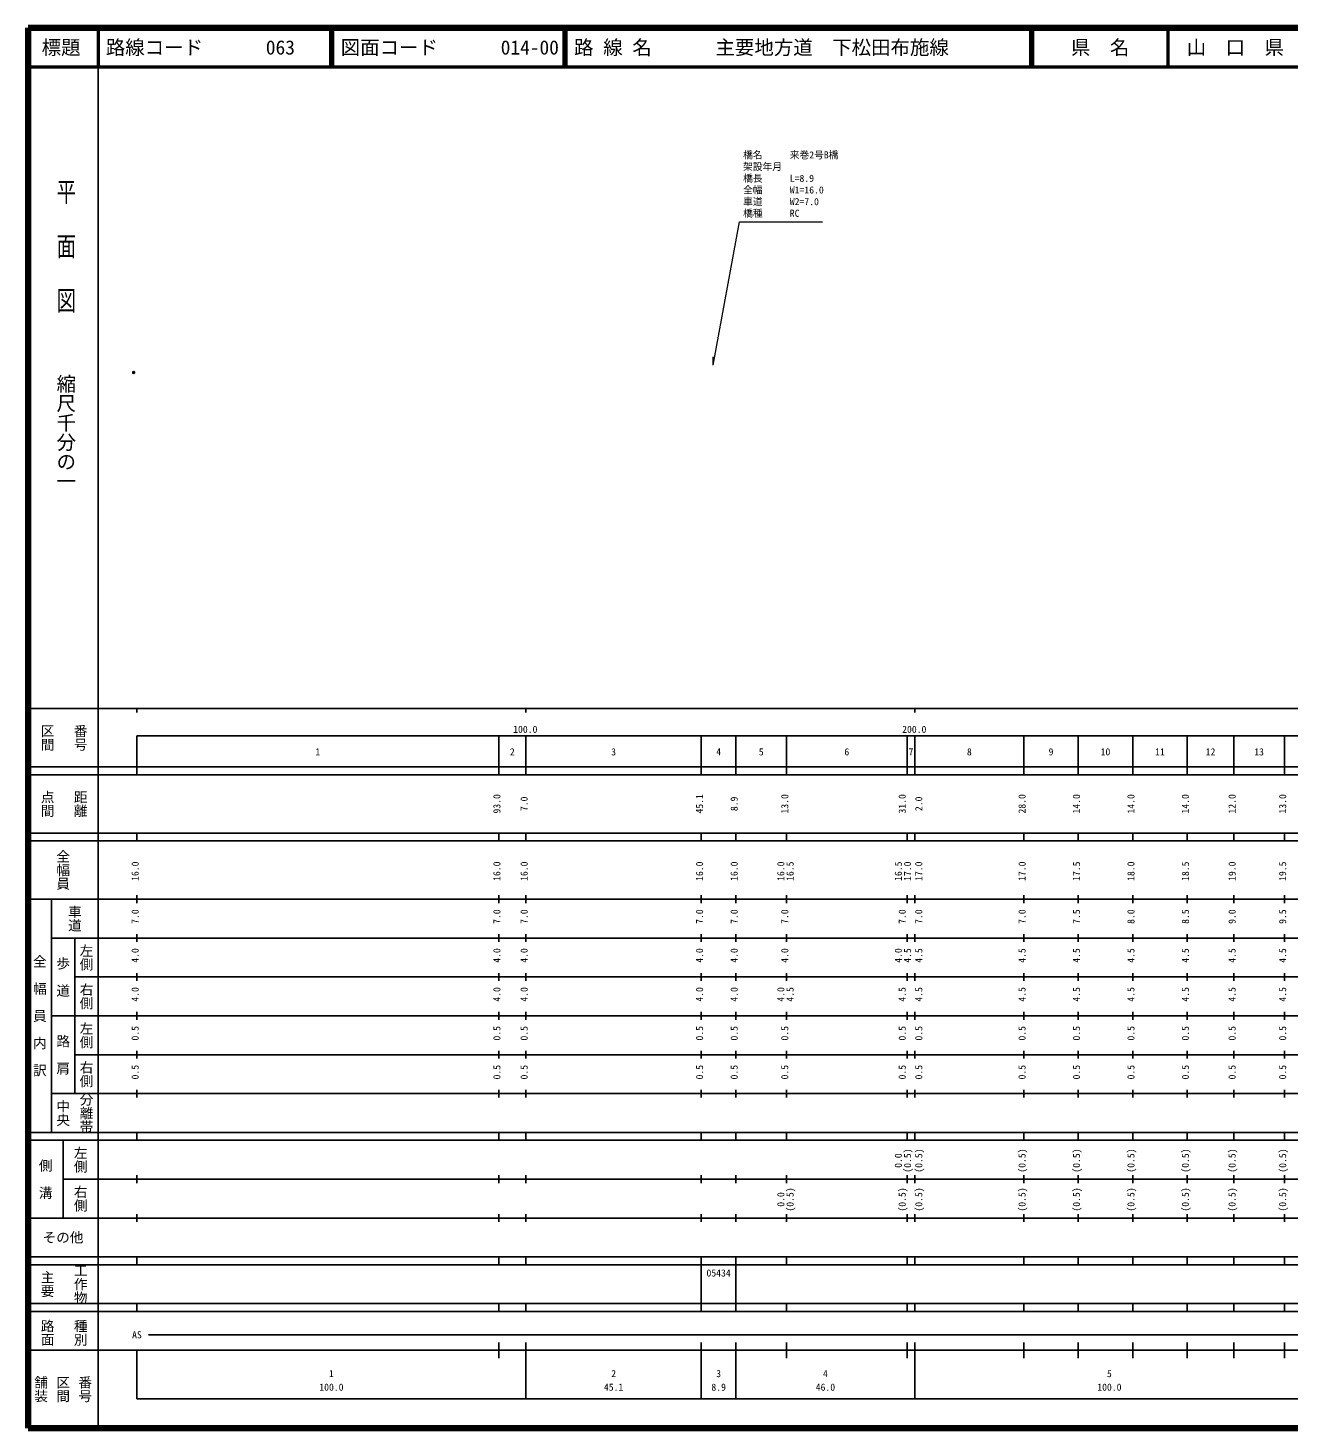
# Model space of a CAD drawing. Units: millimetres on the paper, with parts at other scales. Extents: x 40 to 680, y 20 to 380.
# Drawn here: x 40 to 364.2, y 20 to 380 of the extents above; entities that cross this region are included whole.
import ezdxf
from ezdxf.enums import TextEntityAlignment as Align

# ---------------------------------------------------------------- set-up
doc = ezdxf.new("R2010")
doc.units = ezdxf.units.MM
doc.header["$PDMODE"] = 32
doc.header["$PDSIZE"] = 0.5
for name, color, linetype in [('M-BMK-HTXT', 7, 'Continuous'), ('M-OTRS', 6, 'Continuous'), ('M-TTL-TXT', 7, 'Continuous')]:
    doc.layers.add(name, color=color, linetype=linetype)
for name, color, linetype, lineweight in [('M-STR-HTXT', 7, 'Continuous', 13), ('M-TTL', 2, 'Continuous', 140), ('M-TTL-BAND', 7, 'Continuous', 25), ('M-TTL-LINE', 7, 'Continuous', 50)]:
    doc.layers.add(name, color=color, linetype=linetype, lineweight=lineweight)
doc.styles.add('@ＭＳ ゴシック', font='')
doc.styles.add('ＭＳ ゴシック', font='')
doc.styles.get('@ＭＳ ゴシック').set_extended_font_data('@MS Gothic')
doc.styles.get('ＭＳ ゴシック').set_extended_font_data('MS Gothic')

msp = doc.modelspace()

# ---------------------------------------------------------------- linework, layer by layer
at = {"layer": 'M-OTRS'}
msp.add_point((67.166, 291.411), dxfattribs=at)
at = {"layer": 'M-STR-HTXT'}
for p, q in [((216.112, 293.285), (222.887, 330.156)), ((222.887, 330.156), (244.287, 330.156)), ((216.112, 293.285), (216.177, 295.451))]:
    msp.add_line(p, q, dxfattribs=at)
at = {"layer": 'M-TTL'}
for p, q in [((40, 380), (40, 20)), ((680, 380), (40, 380)), ((40, 20), (680, 20))]:
    msp.add_line(p, q, dxfattribs=at)
at = {"layer": 'M-TTL-BAND'}
for p, q in [((58, 370), (58, 20)), ((40, 205), (579, 205)), ((68, 205), (68, 204)), ((168, 205), (168, 204)), ((268, 205), (268, 204)), ((68, 198), (579, 198)), ((68, 198), (68, 188)), ((161, 188), (161, 198)), ((168, 188), (168, 198)), ((213.1, 188), (213.1, 198)), ((222, 188), (222, 198)), ((235, 188), (235, 198)), ((266, 188), (266, 198)), ((268, 188), (268, 198)), ((296, 188), (296, 198)), ((310, 188), (310, 198)), ((324, 188), (324, 198)), ((338, 188), (338, 198)), ((350, 188), (350, 198)), ((363, 188), (363, 198)), ((40, 190), (579, 190)), ((40, 188), (579, 188)), ((40, 173), (579, 173)), ((68, 171), (68, 173)), ((161, 171), (161, 173)), ((168, 171), (168, 173)), ((213.1, 171), (213.1, 173)), ((222, 171), (222, 173)), ((235, 171), (235, 173)), ((266, 171), (266, 173)), ((268, 171), (268, 173)), ((296, 171), (296, 173)), ((310, 171), (310, 173)), ((324, 171), (324, 173)), ((338, 171), (338, 173)), ((350, 171), (350, 173)), ((363, 171), (363, 173)), ((40, 171), (579, 171)), ((40, 156), (579, 156)), ((46, 96), (46, 156)), ((68, 155), (68, 157)), ((161, 155), (161, 157)), ((168, 155), (168, 157)), ((213.1, 155), (213.1, 157)), ((222, 155), (222, 157)), ((235, 155), (235, 157)), ((266, 155), (266, 157)), ((268, 155), (268, 157)), ((296, 155), (296, 157)), ((310, 155), (310, 157)), ((324, 155), (324, 157)), ((338, 155), (338, 157)), ((350, 155), (350, 157)), ((363, 155), (363, 157)), ((46, 146), (579, 146)), ((52, 146), (52, 106)), ((68, 145), (68, 147)), ((161, 145), (161, 147)), ((168, 145), (168, 147)), ((213.1, 145), (213.1, 147)), ((222, 145), (222, 147)), ((235, 145), (235, 147)), ((266, 145), (266, 147)), ((268, 145), (268, 147)), ((296, 145), (296, 147)), ((310, 145), (310, 147)), ((324, 145), (324, 147)), ((338, 145), (338, 147)), ((350, 145), (350, 147)), ((363, 145), (363, 147)), ((68, 135), (68, 137)), ((161, 135), (161, 137)), ((168, 135), (168, 137)), ((213.1, 135), (213.1, 137)), ((222, 135), (222, 137)), ((235, 135), (235, 137)), ((266, 135), (266, 137)), ((268, 135), (268, 137)), ((296, 135), (296, 137)), ((310, 135), (310, 137)), ((324, 135), (324, 137)), ((338, 135), (338, 137)), ((350, 135), (350, 137)), ((363, 135), (363, 137)), ((52, 136), (579, 136)), ((46, 126), (579, 126)), ((68, 125), (68, 127)), ((161, 125), (161, 127)), ((168, 125), (168, 127)), ((213.1, 125), (213.1, 127)), ((222, 125), (222, 127)), ((235, 125), (235, 127)), ((266, 125), (266, 127)), ((268, 125), (268, 127)), ((296, 125), (296, 127)), ((310, 125), (310, 127)), ((324, 125), (324, 127)), ((338, 125), (338, 127)), ((350, 125), (350, 127)), ((363, 125), (363, 127)), ((52, 116), (579, 116)), ((68, 115), (68, 117)), ((161, 115), (161, 117)), ((168, 115), (168, 117)), ((213.1, 115), (213.1, 117)), ((222, 115), (222, 117)), ((235, 115), (235, 117)), ((266, 115), (266, 117)), ((268, 115), (268, 117)), ((296, 115), (296, 117)), ((310, 115), (310, 117)), ((324, 115), (324, 117)), ((338, 115), (338, 117)), ((350, 115), (350, 117)), ((363, 115), (363, 117)), ((46, 106), (579, 106)), ((68, 105), (68, 107)), ((161, 105), (161, 107)), ((168, 105), (168, 107)), ((213.1, 105), (213.1, 107)), ((222, 105), (222, 107)), ((235, 105), (235, 107)), ((266, 105), (266, 107)), ((268, 105), (268, 107)), ((296, 105), (296, 107)), ((310, 105), (310, 107)), ((324, 105), (324, 107)), ((338, 105), (338, 107)), ((350, 105), (350, 107)), ((363, 105), (363, 107)), ((40, 96), (579, 96)), ((40, 94), (579, 94)), ((49, 94), (49, 74)), ((68, 94), (68, 96)), ((161, 94), (161, 96)), ((168, 94), (168, 96)), ((213.1, 94), (213.1, 96)), ((222, 94), (222, 96)), ((235, 94), (235, 96)), ((266, 94), (266, 96)), ((268, 94), (268, 96)), ((296, 94), (296, 96)), ((310, 94), (310, 96)), ((324, 94), (324, 96)), ((338, 94), (338, 96)), ((350, 94), (350, 96)), ((363, 94), (363, 96)), ((49, 84), (579, 84)), ((68, 83), (68, 85)), ((161, 83), (161, 85)), ((168, 83), (168, 85)), ((213.1, 83), (213.1, 85)), ((222, 83), (222, 85)), ((235, 83), (235, 85)), ((266, 83), (266, 85)), ((268, 83), (268, 85)), ((296, 83), (296, 85)), ((310, 83), (310, 85)), ((324, 83), (324, 85)), ((338, 83), (338, 85)), ((350, 83), (350, 85)), ((363, 83), (363, 85)), ((40, 74), (579, 74)), ((68, 73), (68, 75)), ((161, 73), (161, 75)), ((168, 73), (168, 75)), ((213.1, 73), (213.1, 75)), ((222, 73), (222, 75)), ((235, 73), (235, 75)), ((266, 73), (266, 75)), ((268, 73), (268, 75)), ((296, 73), (296, 75)), ((310, 73), (310, 75)), ((324, 73), (324, 75)), ((338, 73), (338, 75)), ((350, 73), (350, 75)), ((363, 73), (363, 75)), ((40, 64), (579, 64)), ((40, 62), (579, 62)), ((68, 62), (68, 64)), ((161, 62), (161, 64)), ((168, 62), (168, 64)), ((213.1, 62), (213.1, 64)), ((213.1, 52), (213.1, 62)), ((222, 62), (222, 64)), ((222, 52), (222, 62)), ((235, 62), (235, 64)), ((266, 62), (266, 64)), ((268, 62), (268, 64)), ((296, 62), (296, 64)), ((310, 62), (310, 64)), ((324, 62), (324, 64)), ((338, 62), (338, 64)), ((350, 62), (350, 64)), ((363, 62), (363, 64)), ((40, 52), (579, 52)), ((68, 50), (68, 52)), ((161, 50), (161, 52)), ((168, 50), (168, 52)), ((213.1, 50), (213.1, 52)), ((222, 50), (222, 52)), ((235, 50), (235, 52)), ((266, 50), (266, 52)), ((268, 50), (268, 52)), ((296, 50), (296, 52)), ((310, 50), (310, 52)), ((324, 50), (324, 52)), ((338, 50), (338, 52)), ((350, 50), (350, 52)), ((363, 50), (363, 52)), ((40, 50), (579, 50)), ((71, 44), (565, 44)), ((40, 40), (579, 40)), ((68, 40), (68, 27.5)), ((161, 38), (161, 42)), ((168, 27.5), (168, 42)), ((213.1, 27.5), (213.1, 42)), ((222, 27.5), (222, 42)), ((235, 38), (235, 42)), ((266, 38), (266, 42)), ((268, 27.5), (268, 42)), ((296, 38), (296, 42)), ((310, 38), (310, 42)), ((324, 38), (324, 42)), ((338, 38), (338, 42)), ((350, 38), (350, 42)), ((363, 38), (363, 42)), ((68, 27.5), (579, 27.5))]:
    msp.add_line(p, q, dxfattribs=at)
at = {"layer": 'M-TTL-LINE'}
for p, q in [((58, 380), (58, 370)), ((117.75, 380), (117.75, 370)), ((118.25, 380), (118.25, 370)), ((177.75, 380), (177.75, 370)), ((178.25, 380), (178.25, 370)), ((297.75, 380), (297.75, 370)), ((298.25, 380), (298.25, 370)), ((333, 380), (333, 370)), ((40, 370), (680, 370))]:
    msp.add_line(p, q, dxfattribs=at)

# ---------------------------------------------------------------- texts
at = {"layer": 'M-BMK-HTXT', "style": 'ＭＳ ゴシック'}
for s, p in [('橋名', (223.845, 345.893)), ('来巻2号B橋', (235.845, 345.893)), ('橋長', (223.845, 339.893)), ('架設年月', (223.845, 342.893)), ('L=8.9', (235.845, 339.893)), ('全幅', (223.845, 336.893)), ('W1=16.0', (235.845, 336.893)), ('車道', (223.845, 333.893)), ('W2=7.0', (235.845, 333.893)), ('橋種', (223.845, 330.893)), ('RC', (235.845, 330.893))]:
    msp.add_text(s, height=1.833, dxfattribs=at).set_placement(p, align=Align.BOTTOM_LEFT)
at = {"layer": 'M-TTL-BAND', "style": '@ＭＳ ゴシック', "width": 1.4}
msp.add_text('平  面  図', height=3.666, rotation=270, dxfattribs=at).set_placement((49.777, 306.475), align=Align.MIDDLE_RIGHT)
at = {"layer": 'M-TTL-BAND', "style": '@ＭＳ ゴシック'}
msp.add_text('縮尺千分の一', height=3.666, rotation=270, dxfattribs=at).set_placement((49.777, 261.03), align=Align.MIDDLE_RIGHT)
for s, p in [('区間', (45, 197.5)), ('番号', (53.5, 197.5)), ('点間', (45, 180.5)), ('距離', (53.5, 180.5)), ('全幅員', (49, 163.5)), ('車道', (52, 151)), ('左側', (55, 141)), ('全\u3000幅\u3000員\u3000内\u3000訳', (43, 126)), ('歩\u3000道', (49, 136)), ('右側', (55, 131)), ('左側', (55, 121)), ('路\u3000肩', (49, 116)), ('右側', (55, 111)), ('分離帯', (55, 101)), ('中央', (49, 101)), ('左側', (53.5, 89)), ('側\u3000溝', (44.5, 84)), ('右側', (53.5, 79)), ('工作物', (53.5, 57)), ('主要', (45, 57)), ('路面', (45, 44.5)), ('種別', (53.5, 44.5)), ('舗装', (43.333, 30)), ('区間', (49, 30)), ('番号', (54.667, 30))]:
    msp.add_text(s, height=2.566, rotation=270, dxfattribs=at).set_placement(p, align=Align.MIDDLE_CENTER)
at = {"layer": 'M-TTL-BAND', "style": 'ＭＳ ゴシック'}
for s, p in [('100.0', (167.844, 198.195)), ('200.0', (267.844, 198.195)), ('1', (114.5, 192.405)), ('2', (164.5, 192.405)), ('3', (190.55, 192.405)), ('4', (217.55, 192.405)), ('5', (228.5, 192.405)), ('6', (250.5, 192.405)), ('7', (267, 192.405)), ('8', (282, 192.405)), ('9', (303, 192.405)), ('10', (317, 192.405)), ('11', (331, 192.405)), ('12', (344, 192.405)), ('13', (356.5, 192.405)), ('AS', (68, 42.5)), ('1', (118, 32.523)), ('2', (190.55, 32.523)), ('3', (217.55, 32.523)), ('4', (245, 32.523)), ('5', (318, 32.523)), ('100.0', (118, 29.033)), ('45.1', (190.55, 29.033)), ('8.9', (217.55, 29.033)), ('46.0', (245, 29.033)), ('100.0', (318, 29.033))]:
    msp.add_text(s, height=1.833, dxfattribs=at).set_placement(p, align=Align.BOTTOM_CENTER)
for s, p in [('93.0', (162, 180.5)), ('7.0', (169, 180.5)), ('45.1', (214.1, 180.5)), ('8.9', (223, 180.5)), ('13.0', (236, 180.5)), ('31.0', (266.197, 180.5)), ('2.0', (270.459, 180.5)), ('28.0', (297, 180.5)), ('14.0', (311, 180.5)), ('14.0', (325, 180.5)), ('14.0', (339, 180.5)), ('12.0', (351, 180.5)), ('13.0', (364, 180.5)), ('16.0', (69, 163.174)), ('16.0', (162, 163.174)), ('16.0', (169, 163.174)), ('16.0', (214.1, 163.174)), ('16.0', (223, 163.174)), ('16.0', (235, 163.174)), ('16.5', (237.37, 163.174)), ('16.5', (265.197, 163.174)), ('17.0', (267.567, 163.174)), ('17.0', (270.459, 163.174)), ('17.0', (297, 163.174)), ('17.5', (311, 163.174)), ('18.0', (325, 163.174)), ('18.5', (339, 163.174)), ('19.0', (351, 163.174)), ('19.5', (364, 163.174)), ('7.0', (69, 151.5)), ('7.0', (162, 151.5)), ('7.0', (169, 151.5)), ('7.0', (214.1, 151.5)), ('7.0', (223, 151.5)), ('7.0', (236, 151.5)), ('7.0', (266.197, 151.5)), ('7.0', (270.459, 151.5)), ('7.0', (297, 151.5)), ('7.5', (311, 151.5)), ('8.0', (325, 151.5)), ('8.5', (339, 151.5)), ('9.0', (351, 151.5)), ('9.5', (364, 151.5)), ('4.0', (69, 141.5)), ('4.0', (162, 141.5)), ('4.0', (169, 141.5)), ('4.0', (214.1, 141.5)), ('4.0', (223, 141.5)), ('4.0', (236, 141.5)), ('4.0', (265.197, 141.5)), ('4.5', (267.567, 141.5)), ('4.5', (270.459, 141.5)), ('4.5', (297, 141.5)), ('4.5', (311, 141.5)), ('4.5', (325, 141.5)), ('4.5', (339, 141.5)), ('4.5', (351, 141.5)), ('4.5', (364, 141.5)), ('4.0', (69, 131.5)), ('4.0', (162, 131.5)), ('4.0', (169, 131.5)), ('4.0', (214.1, 131.5)), ('4.0', (223, 131.5)), ('4.0', (235, 131.5)), ('4.5', (237.37, 131.5)), ('4.5', (266.197, 131.5)), ('4.5', (270.459, 131.5)), ('4.5', (297, 131.5)), ('4.5', (311, 131.5)), ('4.5', (325, 131.5)), ('4.5', (339, 131.5)), ('4.5', (351, 131.5)), ('4.5', (364, 131.5)), ('0.5', (69, 121.5)), ('0.5', (162, 121.5)), ('0.5', (169, 121.5)), ('0.5', (214.1, 121.5)), ('0.5', (223, 121.5)), ('0.5', (236, 121.5)), ('0.5', (266.197, 121.5)), ('0.5', (270.459, 121.5)), ('0.5', (297, 121.5)), ('0.5', (311, 121.5)), ('0.5', (325, 121.5)), ('0.5', (339, 121.5)), ('0.5', (351, 121.5)), ('0.5', (364, 121.5)), ('0.5', (69, 111.5)), ('0.5', (162, 111.5)), ('0.5', (169, 111.5)), ('0.5', (214.1, 111.5)), ('0.5', (223, 111.5)), ('0.5', (236, 111.5)), ('0.5', (266.197, 111.5)), ('0.5', (270.459, 111.5)), ('0.5', (297, 111.5)), ('0.5', (311, 111.5)), ('0.5', (325, 111.5)), ('0.5', (339, 111.5)), ('0.5', (351, 111.5)), ('0.5', (364, 111.5)), ('0.0', (265.197, 88.764)), ('(0.5)', (267.567, 88.764)), ('(0.5)', (270.459, 88.764)), ('(0.5)', (297, 88.764)), ('(0.5)', (311, 88.764)), ('(0.5)', (325, 88.764)), ('(0.5)', (339, 88.764)), ('(0.5)', (351, 88.764)), ('(0.5)', (364, 88.764)), ('0.0', (235, 78.764)), ('(0.5)', (237.37, 78.764)), ('(0.5)', (266.197, 78.764)), ('(0.5)', (270.459, 78.764)), ('(0.5)', (297, 78.764)), ('(0.5)', (311, 78.764)), ('(0.5)', (325, 78.764)), ('(0.5)', (339, 78.764)), ('(0.5)', (351, 78.764)), ('(0.5)', (364, 78.764))]:
    msp.add_text(s, height=1.833, rotation=90, dxfattribs=at).set_placement(p, align=Align.BOTTOM_CENTER)
msp.add_text('その他', height=2.566, dxfattribs=at).set_placement((49, 69), align=Align.MIDDLE_CENTER)
msp.add_text('05434', height=1.833, dxfattribs=at).set_placement((214.425, 58.405), align=Align.BOTTOM_LEFT)
at = {"layer": 'M-TTL-TXT', "style": 'ＭＳ ゴシック'}
for s, p in [('標題', (48.5, 375)), ('県\u3000名', (315.625, 375)), ('山\u3000口\u3000県', (350.375, 375))]:
    msp.add_text(s, height=3.666, dxfattribs=at).set_placement(p, align=Align.MIDDLE_CENTER)
for s, p in [('路線コード', (60, 375)), ('063', (101.142, 375)), ('図面コード', (120.38, 375)), ('014-00', (161.521, 375)), ('路 線 名', (180.38, 375)), ('主要地方道\u3000下松田布施線', (216.734, 375))]:
    msp.add_text(s, height=3.666, dxfattribs=at).set_placement(p, align=Align.MIDDLE_LEFT)

doc.saveas('drawing.dxf')
